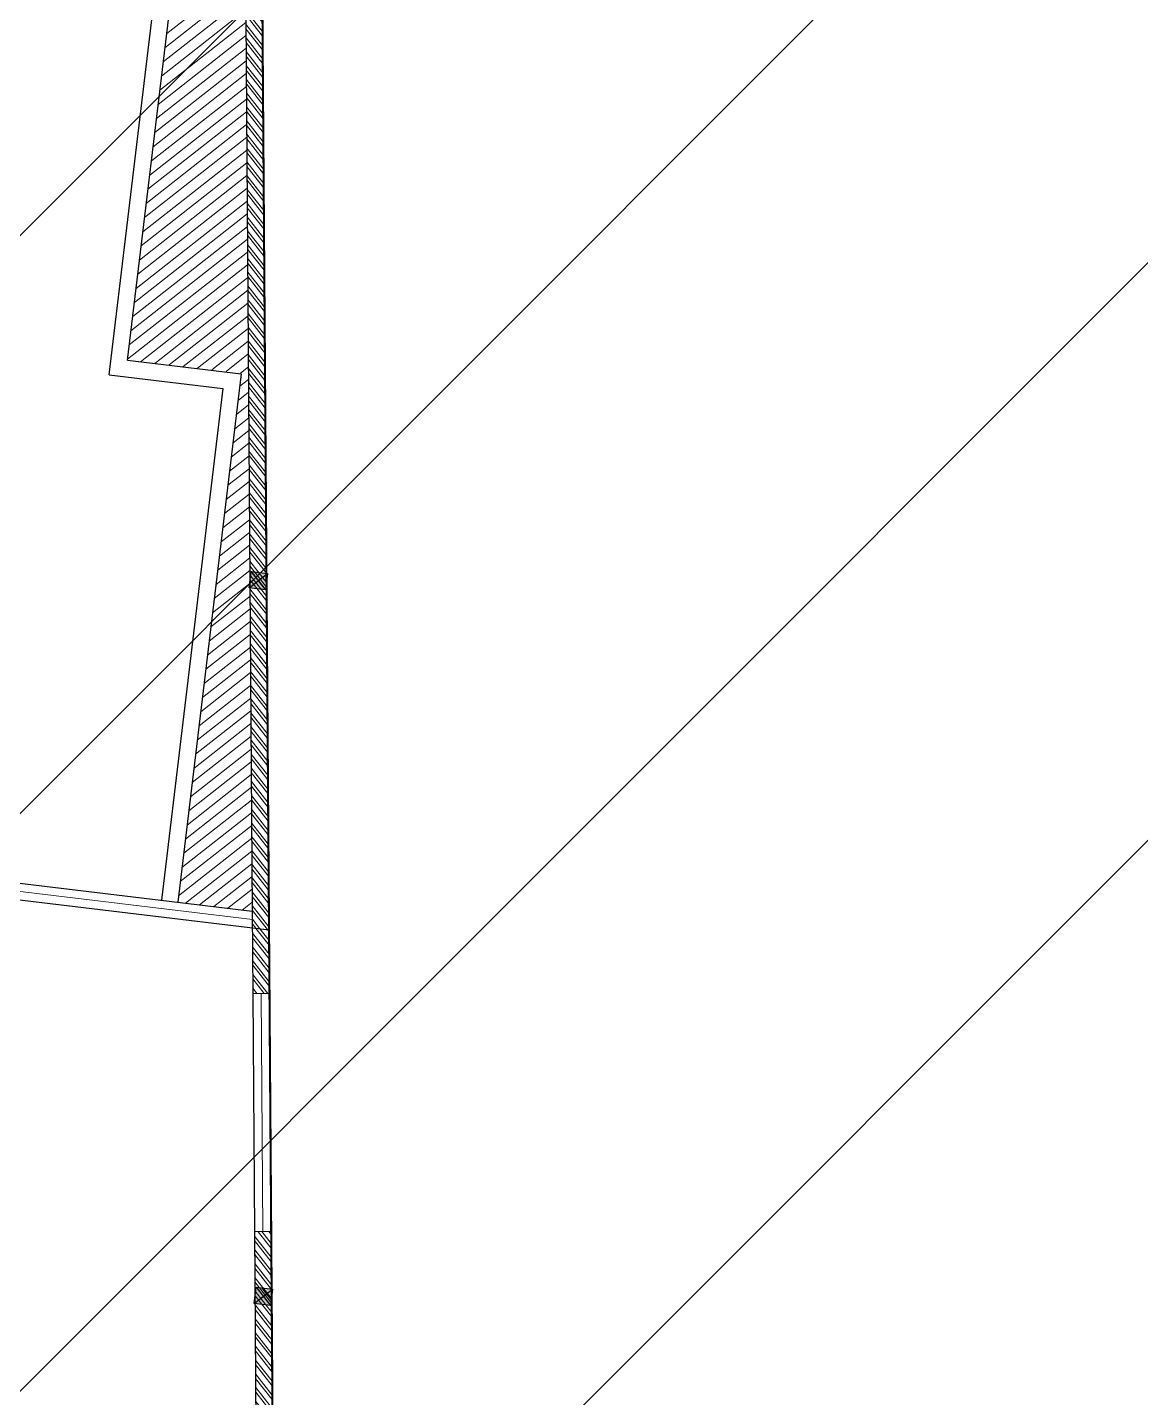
# Model space of a CAD drawing. Header units: metres. Extents: x 494 to 1845, y -666 to 1061.
# Drawn here: x 1551.1502 to 1551.4588, y 223.3829 to 223.7624 of the extents above; entities that cross this region are included whole.
import ezdxf
from ezdxf.enums import TextEntityAlignment as Align

# ---------------------------------------------------------------- set-up
doc = ezdxf.new("R2010")
doc.units = ezdxf.units.M
doc.header["$MEASUREMENT"] = 0
doc.linetypes.add('1', pattern=[0])
for name, color, linetype, lineweight in [('A-Wall Hatch', 8, 'Continuous', 9), ('VDA-HATCH', 8, 'Continuous', 9), ('VDA-WALL', 250, 'Continuous', 25), ('VDA-WINDOW', 5, 'Continuous', 9)]:
    doc.layers.add(name, color=color, linetype=linetype, lineweight=lineweight)
for name, color, linetype in [('COLUMN', 1, 'Continuous'), ('PLOT - SURVEY', 1, '1'), ('VDA-WALL BELOW', 8, 'Continuous'), ('VDA_ROOF', 250, 'Continuous'), ('VDA_WALL BELOW', 8, '1')]:
    doc.layers.add(name, color=color, linetype=linetype)
doc.styles.add('arial', font='arial.ttf', dxfattribs={"height": 0.3})
pattern_1 = [(45, (1152.758408798573, 282.9493043231583), (-0.1104854345604985, 0.1104854345604985), [])]

# ---------------------------------------------------------------- blocks, each defined once
blk = doc.blocks.new('6555kkm')
at = {"lineweight": 30}
h = blk.add_hatch(color=5, dxfattribs=at)
h.dxf.hatch_style = 1
h.paths.add_polyline_path([(1152.883408798573, 282.9493043231583), (1152.758408798573, 282.9493043231583), (1152.758408798573, 283.0743043231584), (1152.883408798573, 283.0743043231584)])
h = blk.add_hatch()
h.set_pattern_fill('ANSI31', color=5, scale=1.250000000001137)
h.set_pattern_definition(pattern_1)
h.paths.add_polyline_path([(1152.758408798573, 283.0743043231584), (1152.883408798573, 283.0743043231584), (1152.883408798573, 282.9493043231583), (1152.758408798573, 282.9493043231583)])
h = blk.add_hatch()
h.set_pattern_fill('ANSI31', color=5, scale=1.250000000001137)
h.set_pattern_definition(pattern_1)
h.paths.add_polyline_path([(1152.758408798573, 283.0743043231584), (1152.883408798573, 283.0743043231584), (1152.883408798573, 282.9493043231583), (1152.758408798573, 282.9493043231583)])
at = {"layer": 'COLUMN', "color": 5, "lineweight": 25}
for p, q in [((1152.758408798573, 282.9493043231583), (1152.883408798573, 283.0743043231584)), ((1152.883408798573, 282.9493043231583), (1152.758408798573, 283.0743043231584))]:
    blk.add_line(p, q, dxfattribs=at)
blk.add_lwpolyline([(1152.758408798573, 283.0743043231584), (1152.883408798573, 283.0743043231584), (1152.883408798573, 282.9493043231583), (1152.758408798573, 282.9493043231583)], close=True, dxfattribs=at)
blk = doc.blocks.new('zw$417C')
at = {"layer": 'COLUMN', "color": 8, "lineweight": 30}
for p in [(-1097.451029582575, -268.832183131848), (-1102.821029583515, -269.5173041326855)]:
    blk.add_blockref('6555kkm', p, dxfattribs=at)
blk = doc.blocks.new('DFSDFASDFASD')
at = {"layer": 'VDA_ROOF', "color": 5, "lineweight": 30, "ltscale": 4}
blk.add_lwpolyline([(43.72001114071099, 7.876165156727097), (16.86561930178232, 4.449999999999932), (-16.84999999999991, 4.449999999999932), (-16.84999999999991, -6.375000000000114), (7.450000000000273, -6.375000000000114), (7.450000000000273, -7.275000000000091), (43.72001114071099, -7.275000000000091), (43.72001114071099, -3.799912912925208), (45.04501133847248, -3.799912912896389), (45.04501133847248, 0.8250953790992526), (43.72001114071099, 0.8250953790992526)], close=True, dxfattribs=at)
blk = doc.blocks.new('zw$2126')
at = {"layer": 'A-Wall Hatch'}
h = blk.add_hatch(dxfattribs=at)
h.set_pattern_fill('ANSI31', color=62, scale=0.6100000000000001, angle=270)
h.set_pattern_definition([(315, (-1375.869545427578, -268.338946378217), (0.05391689206547427, 0.05391689206547425), [])])
h.paths.add_polyline_path([(4.270662625471459, 1.801492593474393), (4.270662625471459, 2.441337668778999), (23.24767419176192, 2.441337668778999), (23.24954020003543, 1.292496589374991), (16.89662943713097, 1.554761601290011)])
h.paths.add_polyline_path([(2.264930048351289, 6.016337668776941), (3.820662625471414, 6.019926032681838), (3.820662625471414, 12.06633766877695), (2.851380043157405, 12.06633766877695), (2.707378140132505, 11.19778934321613)])
h.paths.add_polyline_path([(23.37267419176192, 9.428837668776907), (23.37267419176192, 11.86633766877696), (26.24767419176192, 11.86633766877696), (26.24767419176192, 9.428837668776907)])
h.paths.add_polyline_path([(23.37267419176192, 1.741337668776907), (26.24767419176192, 1.741337668776907), (26.24767419176192, 4.178837668776907), (23.37267419176192, 4.178837668776907)])
h.paths.add_polyline_path([(64.41802651881721, 12.89142199535928), (71.64767883421996, 12.89142199535928), (71.64087169075697, 13.8129348839359)])
h.paths.add_polyline_path([(71.64767883421996, 13.75958027620158), (75.67268394758003, 13.75958027485046), (75.67268394758003, 14.3273254916831), (71.64087169075697, 13.8129348839359)])
at = {"layer": 'VDA-HATCH'}
h = blk.add_hatch(dxfattribs=at)
h.set_pattern_fill('ANSI32', color=256, scale=0.17)
h.set_pattern_definition([(45, (-1375.869545427578, -268.338946378217), (-0.04507805730064241, 0.04507805730064241), []), (45, (-1375.839493389429, -268.338946378217), (-0.04507805730064241, 0.04507805730064241), [])])
h.paths.add_polyline_path([(75.79768394758003, 14.34327337265387), (75.79653084894449, 14.4691394898789), (56.96329349353323, 12.06633766877695), (26.24767419176169, 12.06633766877695), (26.24767419176169, 11.94133766877695), (56.97123524663425, 11.94133766877695)])
h.paths.add_polyline_path([(38.49767419176192, 1.541337668776919), (38.49767419176192, 1.666337668776919), (39.37267419176192, 1.666337668776919), (39.37267419176192, 5.09133766877693), (39.43517419153159, 5.09133766877693), (39.49767419176192, 5.09133766877693), (39.49767419176192, 1.666337668776919), (40.09767419176205, 1.666337668776919), (40.09767419176205, 1.541337668776919)])
h.paths.add_polyline_path([(44.4226741917621, 1.541337668558526), (44.4226741917621, 1.666337668558526), (45.02267419176201, 1.666337668776919), (45.02267419176201, 5.09133766877693), (45.14767419176201, 5.09133766877693), (45.14767419176201, 1.666337668776919), (45.74767419176214, 1.666337668776919), (45.74767419176214, 1.541337668776919)])
h.paths.add_polyline_path([(41.59767419176183, 1.541337668776919), (41.59767419176183, 1.666337668776919), (42.19767419176196, 1.666337668776862), (42.19767419176196, 5.091337668776873), (42.32267419176196, 5.091337668776873), (42.32267419176196, 1.666337668776862), (42.9226741917621, 1.666337668558526), (42.9226741917621, 1.541337668558526)])
h.paths.add_polyline_path([(47.24767419176214, 1.541337668776919), (47.24767419176214, 1.666337668776919), (47.84767419176205, 1.666337668776919), (47.84767419176205, 5.09133766877693), (47.97267419176205, 5.09133766877693), (47.97267419176205, 1.541337668776919)])
h.paths.add_polyline_path([(80.8676920203659, 10.85393191532688), (80.86768786850348, 10.94143191952537), (81.59268786850339, 10.94143191952537), (81.59268786850339, 10.81643191952537), (80.99269202036544, 10.81643190713527), (80.99269485388504, 9.61642595332006), (80.8676920203659, 9.616425658026628)])
h.paths.add_polyline_path([(78.06128576923379, 14.75808382505409), (79.0159361344954, 14.87988102820509), (79.18958904477654, 14.90203619575209), (79.21610965882087, 14.9054197765206), (80.06967332741192, 15.01432003081914), (80.08549297652826, 14.890325116805), (78.07710541835036, 14.63408891103796)])
h.paths.add_polyline_path([(83.392685323769, 15.43827949946592), (83.517685323769, 15.43827949946723), (83.517685323769, 10.51643155573822), (83.392685323769, 10.51643155573822)])
h.paths.add_polyline_path([(81.85520008938488, 15.24212297697932), (81.87101973850122, 15.11812806296535), (83.392685323769, 15.31226679601525), (83.39268522095995, 15.43828001596324)])
h.paths.add_polyline_path([(61.07267419176196, 1.041337668667779), (61.07267419176196, 4.066337668776953), (61.19767419176196, 4.066337668776953), (61.19767419176196, 1.041337668667779)])
h.paths.add_polyline_path([(60.92267419176187, 4.96633766877693), (60.92267419176187, 5.09133766877693), (63.57267365890198, 5.09133766877693), (63.57267365890198, 4.96633766877693)])
h.paths.add_polyline_path([(63.57267419178629, 2.791359240642976), (63.69767419178629, 2.791359240642976), (63.69767419176173, 0.6413376687769414), (63.57267419176173, 0.6413376687769414)])
h.paths.add_polyline_path([(82.34268786850339, 10.81643191952537), (82.34268786850339, 10.94143191952537), (83.392685323769, 10.94143191962087), (83.392685323769, 10.81643191962087)])
h.paths.add_polyline_path([(62.54767419176187, 2.516337668667802), (63.57267419178356, 2.516337668667802), (63.57267419176173, 2.641337668667802), (62.54767419176187, 2.641337668667802)])
h.paths.add_polyline_path([(47.84767419176205, 0.6413376687769414), (47.84767419176205, 0.7663376687769414), (48.60392419176219, 0.7663376687769414), (48.60392419176219, 0.6413376687769414)])
h.paths.add_polyline_path([(50.10392419176219, 0.6413376687769414), (50.10392419176219, 0.7663376687769414), (51.36642419176223, 0.7663376687769414), (51.36642419176223, 0.6413376687769414)])
h.paths.add_polyline_path([(47.84767419176205, 1.541337668776919), (47.84767419176205, 0.7663376687769414), (47.97267419176205, 0.7663376687769414), (47.97267419176205, 1.541337668776919)])
h.paths.add_polyline_path([(60.32267419176219, 2.066337668667757), (61.07267419176196, 2.066337668667757), (61.07267419176196, 2.191337668667757), (60.32267419176219, 2.191337668667757)])
h.paths.add_polyline_path([(75.79768394758003, 14.46928660571723), (75.79768394758003, 14.34327337265381), (76.29157865637671, 14.40628596488307), (76.27575900726083, 14.53028087889385)])
h.paths.add_polyline_path([(62.54767419176187, 1.041337668667779), (62.54767419176051, 1.766337668667802), (62.67267419176051, 1.766337668667802), (62.67267419176187, 1.041337668667779)])
h.paths.add_polyline_path([(60.47267419176228, 3.689167634069008), (61.07267419176196, 3.689167634069008), (61.07267419176196, 3.814167634069008), (60.47267419176228, 3.814167634069008)])
h.paths.add_polyline_path([(60.62267419176192, 1.041337668667779), (60.62267419176192, 1.166337668667779), (61.07267419176196, 1.166337668667779), (61.07267419176173, 1.041337668667779)])
h.paths.add_polyline_path([(59.57267419176196, 1.041337668667779), (59.57267419176219, 1.166337668667779), (60.02267419176201, 1.166337668667779), (60.02267419176201, 1.041337668667779)])
h.paths.add_polyline_path([(73.12267929290101, 10.51642106420189), (73.24767929290101, 10.51642123088789), (73.24767929290101, 10.94143162438894), (73.12267929290101, 10.94143162438894), (73.12267929290101, 10.5164212230988)])
h.paths.add_polyline_path([(75.67268394758003, 10.51642122309875), (75.67268394758003, 10.94143162438888), (75.79768394758003, 10.94143162438888), (75.79768394758003, 10.51642123088783)])
h.paths.add_polyline_path([(78.4926802106122, 10.51642168741932), (78.4926802106122, 10.94143191890851), (78.6176802106122, 10.94143191890851), (78.6176802106122, 10.51642140599137), (78.4926760587498, 10.5164213988192)])
h.paths.add_polyline_path([(62.54767419176187, 1.041337668667779), (62.17267419176187, 1.041337668667779), (62.17267419176187, 1.166337668667779), (62.54767419176187, 1.166337668667779)])
h.paths.add_polyline_path([(61.19767419176196, 1.041337668667779), (61.19767419176196, 1.166337668667779), (61.57267419176196, 1.166337668667779), (61.57267419176196, 1.041337668667779)])
h.paths.add_polyline_path([(83.392685323769, 9.616431624463985), (83.517685323769, 9.616431919628155), (83.517685323769, 9.9164315557382), (83.392685323769, 9.9164315557382)])
h.paths.add_polyline_path([(62.67267419176187, 1.041337668667779), (62.67267419176187, 1.166337668667779), (62.82267419176173, 1.166337668667779), (62.82267419176173, 1.041337668667779)])
h.paths.add_polyline_path([(63.57267419176151, 1.041337668667779), (63.42267419176164, 1.041337668667779), (63.42267419176164, 1.166337668667779), (63.57267419176196, 1.166337668667779)])
h.paths.add_polyline_path([(52.86642419176223, 0.7663376687769414), (52.86642419176223, 0.6413376687769414), (59.57267419176196, 0.6413376687769414), (59.57267419176196, 5.09133766877693), (54.82267419176424, 5.09133766868257), (54.82267419176424, 4.96633766868257), (59.44767419176173, 4.96633766877693), (59.44767419176196, 0.7663376687769414), (53.62267419176237, 0.7663376687769414), (53.62267419176237, 5.09133766877693), (53.49767419176237, 5.09133766877693), (53.49767419176237, 0.7663376687769414)])
h.paths.add_polyline_path([(26.24767419176192, 1.666337668776919), (26.73000382016835, 1.666337668776919), (26.73000382016835, 1.541337668776919), (26.24767419176192, 1.541337668776919)])
h.paths.add_polyline_path([(27.93000382016817, 1.541337668776919), (27.93000382016817, 1.666337668776919), (31.17267419176187, 1.666337668776919), (31.17267419176187, 1.541337668776919)])
h.paths.add_polyline_path([(32.37267419176169, 1.666337668776919), (35.61534456335517, 1.666337668776919), (35.61534456335517, 1.541337668776919), (32.37267419176169, 1.541337668776919)])
h.paths.add_polyline_path([(37.17267419176187, 5.09133766877693), (37.29767419176187, 5.09133766877693), (37.29767419176187, 1.541337668776919), (36.81534456335521, 1.541337668776919), (36.81534456335521, 1.666337668776919), (37.17267419176187, 1.666337668776919)])
at = {"color": 105, "lineweight": 30}
blk.add_lwpolyline([(23.24767419176192, 11.86633766877696), (26.37267419176192, 11.86633766877696), (26.37267419176192, 11.94133766877695), (56.97123523265464, 11.94133766699338), (75.67268394758003, 14.3273254916831)], dxfattribs=at)
at = {"layer": 'PLOT - SURVEY', "color": 250, "linetype": 'Continuous', "lineweight": 40}
blk.add_line((56.96329349353346, 12.06633766877695), (85.63138268313764, 15.72389986121385), dxfattribs=at)
at = {"layer": 'VDA-WALL'}
for p, q in [((78.06128576931155, 14.75808382506386), (80.07325761943753, 15.01477732572238)), ((78.07710541835036, 14.63408891103796), (80.08549297652826, 14.89032511680563)), ((78.06128576923402, 14.75808382505227), (78.07710541835036, 14.63408891103796)), ((76.27575900726083, 14.53028087889385), (76.2915786563774, 14.40628596487767)), ((56.96329349353664, 12.06633766877695), (75.79768394758003, 14.46928660571717)), ((75.79768394758003, 14.34327337265387), (75.79768394758003, 14.46928660571723)), ((75.67268394758003, 14.32732549168168), (76.29157865637671, 14.40628596488307))]:
    blk.add_line(p, q, dxfattribs=at)
at = {"layer": 'VDA-WALL BELOW'}
for p, q in [((75.79768394758003, 12.14143162438887), (75.79768394758003, 14.45014914855386)), ((75.67268394758003, 12.14143162438887), (75.67268394758003, 14.32732549168168))]:
    blk.add_line(p, q, dxfattribs=at)
at = {"layer": 'VDA-WINDOW'}
for p, q in [((78.0691955937923, 14.69608636804446), (76.28366883181934, 14.46828342188417)), ((75.73518394758003, 14.33529943216706), (75.73518394758003, 12.14143162438887))]:
    blk.add_line(p, q, dxfattribs=at)
at = {"layer": 'VDA_WALL BELOW'}
for p, q in [((76.27575900726106, 14.53028087889214), (78.06128576923402, 14.75808382505227)), ((76.2915786563774, 14.40628596487767), (78.07710541835036, 14.63408891103796)), ((71.64767883421996, 12.89142199535928), (71.64767883421996, 13.75958027623318)), ((71.64767883421996, 13.75958027677513), (75.67268394760936, 13.75958027585159)), ((71.77267883421996, 12.76642199535928), (71.77267883421996, 13.63458027674642)), ((71.77267883421996, 13.63458027674642), (75.67268394758071, 13.63458027585159)), ((71.64767883421996, 12.89142199535928), (64.41802651881721, 12.89142199535928)), ((71.77267883421996, 12.76642199535928), (63.43827252964093, 12.76642199535928)), ((71.64767883421996, 12.76638010874018), (71.64767883421996, 12.76642199535928))]:
    blk.add_line(p, q, dxfattribs=at)
blk.add_blockref('DFSDFASDFASD', (40.09767419176183, 7.616337668777021))
at = {"layer": 'COLUMN', "color": 6, "lineweight": 30}
blk.add_blockref('zw$417C', (23.18530099380655, 0.5788404130989875), dxfattribs=at)
at = {"layer": 'COLUMN', "style": 'arial'}
blk.add_attdef('SA2', text='', height=0.2, dxfattribs=at).set_placement((23.5857722090484, 1.822347833846607), align=Align.CENTER)
blk = doc.blocks.new('zw$2024')
at = {"layer": 'COLUMN', "color": 2, "lineweight": 30, "xscale": 0.040454025344065, "yscale": 0.040454025344065, "zscale": 0.040454025344065, "rotation": 263.1416268303429}
blk.add_blockref('zw$2126', (0.4407994604573449, 7.510580479510105), dxfattribs=at)
blk = doc.blocks.new('sadfsdf')
h = blk.add_hatch()
h.set_pattern_fill('ANSI31', color=8, scale=0.9052046613064094)
h.set_pattern_definition([(45, (88.25406417159138, 40.16325679394214), (-0.08000954429642927, 0.08000954429642927), [])])
h.paths.add_polyline_path([(88.25406417159138, 43.24152592060449), (89.596803140666, 43.24152592060449), (89.596803140666, 40.16325679394214), (88.25406417159138, 40.16325679394214)])
at = {"color": 3, "xscale": 0.9052046613064094, "yscale": 0.9052046613064094, "zscale": 0.9052046613064094}
blk.add_blockref('zw$2024', (88.4565789670753, 36.51448644374426), dxfattribs=at)

msp = doc.modelspace()

# ---------------------------------------------------------------- block references
msp.add_blockref('sadfsdf', (1462.166973070216, 183.0184152827342))

doc.saveas('drawing.dxf')
